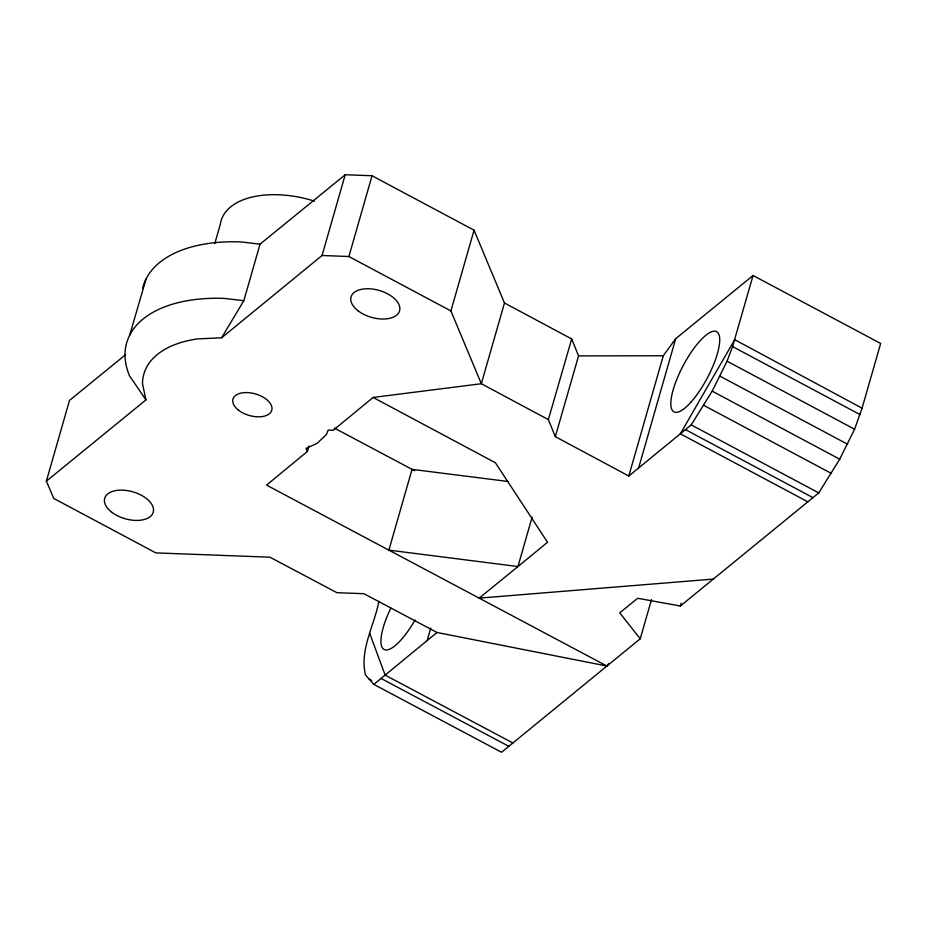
<?xml version="1.0" encoding="UTF-8"?>
<svg xmlns="http://www.w3.org/2000/svg" width="927" height="927" viewBox="0 0 927 927"><rect width="100%" height="100%" fill="white"/><g stroke="black" fill="none" stroke-linecap="round" stroke-linejoin="round"><path stroke-width="1.39" d="M378.853 601.345C374.438 625.435 359.317 649.978 365.539 675.03L373.813 684.393L501.553 752.26L640.233 638.773L651.519 599.595M608.645 663.744L606.884 666.026L437.046 632.492L363.905 593.697L336.953 592.701L269.942 557.197L155.829 552.886L53.824 498.483L46.35 481.183L69.513 400.394L125.632 354.659M214.786 243.534L220.29 224.369A80.788 44.82 16 0 1 314.38 201.089M46.35 481.183L145.945 399.908L142.503 383.651A112.237 62.271 16 0 1 197.358 338.934L221.611 337.787L243.824 300.707L260.035 244.172L345.215 174.739L372.051 175.748L474.056 230.186L504.473 302.99L481.333 383.72L373.141 397.451L333.233 430.255L328.181 430.093L326.478 434.439L317.15 443.349L306.049 448.413L307.405 451.437L266.547 485.122L606.884 666.026M221.611 337.787L322.051 255.504L345.215 174.739M322.051 255.504L348.888 256.512L372.051 175.748M307.405 451.437L308.981 445.968M640.233 638.773L619.723 612.828L637.672 598.286L680.36 605.991L818.75 492.909L839.711 459.189L854.59 429.224L862.214 407.718L880.65 343.477L753.06 275.493L732.573 346.582L727.069 361.194L712.191 391.148L691.229 424.879L628.807 476.014L555.331 436.663L548.355 419.607L481.333 383.72L450.904 310.939L474.056 230.186M373.813 684.393L427.173 640.545L430.754 628.043M532.11 517.196L517.961 566.548L479.166 598.135L713.269 579.085M628.807 476.014L663.28 355.748L675.713 338.668L753.06 275.493M638.645 467.95L675.713 338.668M555.331 436.663L578.552 355.91L571.692 338.958L504.473 302.99M680.36 605.991L681.148 603.268M548.355 419.607L571.692 338.958M129.653 335.296L146.06 278.934M861.971 408.147L734.694 339.676L680.337 433.801L807.857 501.831M427.173 640.545L437.046 632.492M578.552 355.91L663.28 355.748M260.035 244.172L240.626 241.901A137.347 76.199 16 0 0 142.642 288.32M243.824 300.707L224.404 298.413A137.347 76.199 16 0 0 129.479 375.783L145.945 399.908M508.158 481.495L412.052 469.352L388.888 550.128L517.961 566.548L547.544 542.283L495.4 462.747L373.141 397.451M334.311 428.054L414.589 470.707M512.886 742.99L385.157 675.123L369.688 633.326M381.078 678.46L508.819 746.316M369.085 679.062L371.634 680.43M732.573 346.582L860.094 414.612M727.069 361.194L854.59 429.224M720.175 376.269L847.695 444.3M712.191 391.148L839.711 459.189M703.466 405.192L830.986 473.222M691.229 424.879L818.75 492.909M685.435 429.607L812.956 497.648M348.888 256.512L450.904 310.939M415.076 620.001A45.446 13.592 -62 0 1 384.23 649.549A45.446 13.592 -62 0 1 390.777 608.193M357.892 310.672A25.249 14.009 16 0 0 399.027 312.237A25.249 14.009 16 0 0 369.004 288.76A25.249 14.009 16 0 0 357.892 310.672M111.553 512.063A25.249 14.009 16 0 0 152.688 513.628A25.249 14.009 16 0 0 122.665 490.151A25.249 14.009 16 0 0 111.553 512.063M690.893 402.237A45.446 13.557 -62 0 0 718.321 333.291A45.446 13.557 -62 0 0 676.594 379.838A45.446 13.557 -62 0 0 690.893 402.237M238.459 410.151A20.197 11.205 16 0 0 271.344 411.368A20.197 11.205 16 0 0 247.277 392.596A20.197 11.205 16 0 0 238.459 410.151"/></g></svg>
